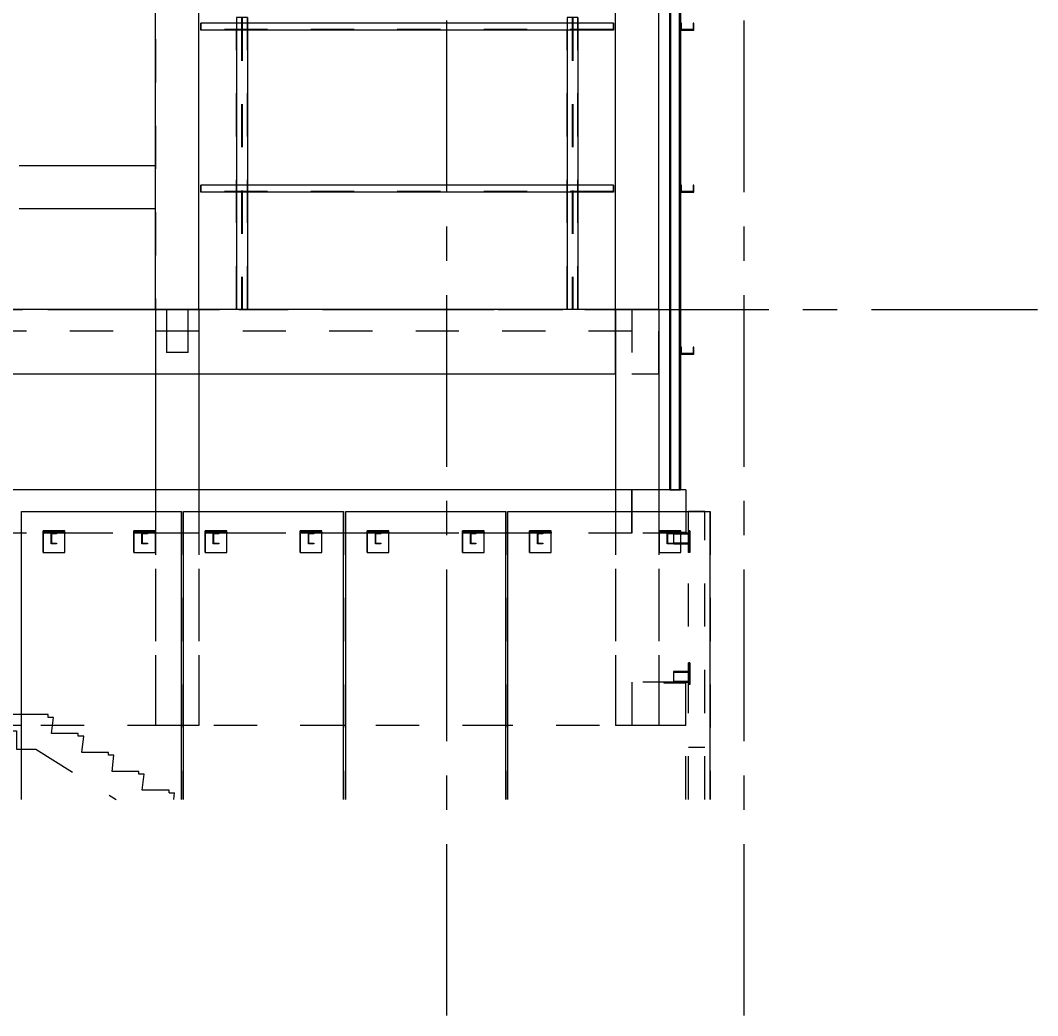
# Model space of a CAD drawing. Header units: millimetres. Extents: x 652937 to 1670132, y 1473552 to 2851037.
# Drawn here: x 663601.13 to 663610.54, y 1524455.21 to 1524464.42 of the extents above; entities that cross this region are included whole.
import ezdxf

# ---------------------------------------------------------------- set-up
doc = ezdxf.new("R2010")
doc.units = ezdxf.units.MM
doc.linetypes.add('XKITLINE00', pattern=[0])
doc.linetypes.add('XKITLINE02', pattern=[4, 2, -2])
doc.layers.add('Part', color=7, linetype='Continuous', lineweight=0)
doc.layers.add('S-GRID', color=7, linetype='Continuous', lineweight=9)
doc.styles.add('Arial', font='arial.ttf')

# ---------------------------------------------------------------- blocks, each defined once
blk = doc.blocks.new('*A19991491')
at = {"layer": 'S-GRID', "color": 7, "linetype": 'XKITLINE00', "lineweight": 0}
for p, q in [((754.880443, 31.468115), (762.817943, 31.468115)), ((764.405443, 31.468115), (765.992943, 31.468115)), ((767.580443, 31.468115), (775.517943, 31.468115)), ((777.105443, 31.468115), (778.692943, 31.468115)), ((780.280443, 31.468115), (788.217943, 31.468115)), ((789.805443, 31.468115), (791.392943, 31.468115)), ((792.980443, 31.468115), (800.660433, 31.468115))]:
    blk.add_line(p, q, dxfattribs=at)
blk = doc.blocks.new('*A20551547')
at = {"layer": 'Part', "color": 7, "linetype": 'XKITLINE00', "lineweight": 0}
for p, q in [((784.178505, 44.718115), (784.138505, 44.718115)), ((784.138505, 44.718115), (784.138505, 44.393115)), ((784.178505, 44.718115), (784.178619, 44.718115)), ((784.178505, 44.423115), (784.178505, 44.718115)), ((784.763505, 44.718115), (784.723505, 44.718115)), ((784.723505, 44.718115), (784.723505, 44.423115)), ((784.763505, 44.718115), (784.763619, 44.718115)), ((784.763505, 44.393115), (784.763505, 44.718115)), ((784.138505, 44.393115), (784.763505, 44.393115)), ((784.723505, 44.423115), (784.178505, 44.423115)), ((784.763505, 44.393115), (784.763619, 44.393115))]:
    blk.add_line(p, q, dxfattribs=at)
at = {"layer": 'Part', "color": 7, "linetype": 'XKITLINE02', "lineweight": 0}
for p, q in [((784.138505, 44.718115), (784.138619, 44.718115)), ((784.723505, 44.718115), (784.723619, 44.718115)), ((784.138505, 44.393115), (784.138619, 44.393115)), ((784.178505, 44.423115), (784.178619, 44.423115)), ((784.723505, 44.423115), (784.723619, 44.423115))]:
    blk.add_line(p, q, dxfattribs=at)
blk = doc.blocks.new('*A22151706')
at = {"layer": 'Part', "color": 7, "linetype": 'XKITLINE02', "lineweight": 0}
for p, q in [((739.209193, 8.791279), (739.209193, 12.218115)), ((739.209193, 12.218115), (746.052682, 12.218115)), ((739.209262, 8.791279), (739.209262, 12.218115)), ((753.552682, 12.218115), (746.152682, 12.218115)), ((768.552682, 12.218115), (753.652682, 12.218115)), ((776.052682, 12.218115), (768.652682, 12.218115)), ((784.389207, 12.218115), (776.152682, 12.218115)), ((784.389138, 8.791279), (784.389138, 12.218115)), ((784.389207, 8.791279), (784.389207, 12.218115))]:
    blk.add_line(p, q, dxfattribs=at)
at = {"layer": 'Part', "color": 7, "linetype": 'XKITLINE00', "lineweight": 0}
for p, q in [((746.152682, 12.218115), (746.052682, 12.218115)), ((753.652682, 12.218115), (753.552682, 12.218115)), ((768.652682, 12.218115), (768.552682, 12.218115)), ((776.152682, 12.218115), (776.052682, 12.218115))]:
    blk.add_line(p, q, dxfattribs=at)
blk = doc.blocks.new('*A22181709')
at = {"layer": 'Part', "color": 7, "linetype": 'XKITLINE02', "lineweight": 0}
for p, q in [((741.209193, 28.468115), (741.209193, 31.468115)), ((741.209193, 31.468115), (741.209201, 31.468115)), ((746.052682, 31.468115), (741.209193, 31.468115)), ((741.209201, 31.468115), (741.209201, 28.468115)), ((753.552682, 31.468115), (746.152682, 31.468115)), ((781.139193, 31.468115), (781.139201, 31.468115)), ((781.139201, 28.468115), (781.139201, 31.468115)), ((741.209201, 28.468115), (741.209193, 28.468115)), ((746.052682, 28.468115), (741.209193, 28.468115)), ((753.552682, 28.468115), (746.152682, 28.468115))]:
    blk.add_line(p, q, dxfattribs=at)
at = {"layer": 'Part', "color": 7, "linetype": 'XKITLINE00', "lineweight": 0}
for p, q in [((746.152682, 31.468115), (746.052682, 31.468115)), ((781.139201, 31.468115), (753.552682, 31.468115)), ((781.139193, 28.468115), (781.139193, 31.468115)), ((746.152682, 28.468115), (746.052682, 28.468115)), ((781.139201, 28.468115), (753.552682, 28.468115))]:
    blk.add_line(p, q, dxfattribs=at)
blk = doc.blocks.new('*A22191710')
at = {"layer": 'Part', "color": 7, "linetype": 'XKITLINE02', "lineweight": 0}
for p, q in [((739.709235, 31.468115), (739.709224, 31.468115)), ((739.709224, 31.468115), (781.889235, 31.468115)), ((739.709224, 30.468115), (739.709224, 31.468115)), ((781.889224, 31.468115), (781.889224, 30.468115)), ((781.889224, 30.468115), (739.709224, 30.468115)), ((781.889224, 30.468115), (781.889235, 30.468115))]:
    blk.add_line(p, q, dxfattribs=at)
blk = doc.blocks.new('*A22201711')
at = {"layer": 'Part', "color": 7, "linetype": 'XKITLINE02', "lineweight": 0}
for p, q in [((741.209193, 23.118115), (741.209193, 22.218115)), ((741.209193, 23.118115), (741.209201, 23.118115)), ((746.052682, 23.118115), (741.209193, 23.118115)), ((741.209201, 23.118115), (741.209201, 21.118115)), ((753.552682, 23.118115), (746.152682, 23.118115)), ((781.884195, 23.118115), (781.884203, 23.118115)), ((781.884203, 21.118115), (781.884203, 23.118115)), ((741.209193, 22.118115), (741.209193, 21.118115)), ((781.884195, 22.118115), (781.884195, 21.118115)), ((741.209193, 21.118115), (741.209201, 21.118115)), ((746.052682, 21.118115), (741.209193, 21.118115)), ((781.884203, 21.118115), (746.152682, 21.118115)), ((753.552682, 21.118115), (746.152682, 21.118115)), ((761.052682, 21.118115), (753.652682, 21.118115)), ((768.552682, 21.118115), (761.152682, 21.118115)), ((776.052682, 21.118115), (768.652682, 21.118115))]:
    blk.add_line(p, q, dxfattribs=at)
at = {"layer": 'Part', "color": 7, "linetype": 'XKITLINE00', "lineweight": 0}
for p, q in [((746.152682, 23.118115), (746.052682, 23.118115)), ((781.884203, 23.118115), (753.552682, 23.118115)), ((781.884195, 23.118115), (781.884195, 22.118115)), ((741.209193, 22.218115), (741.209193, 22.118115)), ((746.152682, 21.118115), (746.052682, 21.118115)), ((753.652682, 21.118115), (753.552682, 21.118115)), ((761.152682, 21.118115), (761.052682, 21.118115)), ((768.652682, 21.118115), (768.552682, 21.118115)), ((776.152682, 21.118115), (776.052682, 21.118115))]:
    blk.add_line(p, q, dxfattribs=at)
blk = doc.blocks.new('*A22271718')
at = {"layer": 'S-GRID', "color": 7, "linetype": 'XKITLINE00', "lineweight": 0}
for p, q in [((787.084214, 84.516279), (787.084214, 86.103779)), ((787.084214, 74.991279), (787.084214, 82.928779)), ((787.084214, 71.816279), (787.084214, 73.403779)), ((787.084214, 62.291279), (787.084214, 70.228779)), ((787.084214, 59.116279), (787.084214, 60.703779)), ((787.084214, 49.591279), (787.084214, 57.528779)), ((787.084214, 46.416279), (787.084214, 48.003779)), ((787.084214, 36.891279), (787.084214, 44.828779)), ((787.084214, 33.716279), (787.084214, 35.303779)), ((787.084214, 24.191279), (787.084214, 32.128779)), ((787.084214, 21.016279), (787.084214, 22.603779)), ((787.084214, 11.491279), (787.084214, 19.428779)), ((787.084214, 8.316279), (787.084214, 9.903779)), ((787.084214, -1.208721), (787.084214, 6.728779))]:
    blk.add_line(p, q, dxfattribs=at)
at = {"layer": 'S-GRID', "color": 7, "style": 'Arial', "width": 0.85}
blk.add_text('6.3', height=2, dxfattribs=at).set_placement((785.230211, 87.568115))
blk = doc.blocks.new('*A22331724')
at = {"layer": 'S-GRID', "color": 7, "linetype": 'XKITLINE00', "lineweight": 0}
for p, q in [((773.334214, 84.516279), (773.334214, 86.103779)), ((773.334214, 74.991279), (773.334214, 82.928779)), ((773.334214, 71.816279), (773.334214, 73.403779)), ((773.334214, 62.291279), (773.334214, 70.228779)), ((773.334214, 59.116279), (773.334214, 60.703779)), ((773.334214, 49.591279), (773.334214, 57.528779)), ((773.334214, 46.416279), (773.334214, 48.003779)), ((773.334214, 36.891279), (773.334214, 44.828779)), ((773.334214, 33.716279), (773.334214, 35.303779)), ((773.334214, 24.191279), (773.334214, 32.128779)), ((773.334214, 21.016279), (773.334214, 22.603779)), ((773.334214, 11.491279), (773.334214, 19.428779)), ((773.334214, 8.316279), (773.334214, 9.903779)), ((773.334214, -1.208721), (773.334214, 6.728779))]:
    blk.add_line(p, q, dxfattribs=at)
at = {"layer": 'S-GRID', "color": 7, "style": 'Arial', "width": 0.85}
blk.add_text('5.3', height=2, dxfattribs=at).set_placement((771.480211, 87.568115))
blk = doc.blocks.new('*A22391730')
at = {"layer": 'Part', "color": 7, "linetype": 'XKITLINE00', "lineweight": 0}
for p, q in [((759.859217, 38.118115), (753.552682, 38.118115)), ((759.859225, 38.118115), (759.859217, 38.118115)), ((759.859217, 36.118115), (759.859217, 38.118115)), ((759.859225, 36.118115), (753.552682, 36.118115))]:
    blk.add_line(p, q, dxfattribs=at)
at = {"layer": 'Part', "color": 7, "linetype": 'XKITLINE02', "lineweight": 0}
blk.add_line((759.859225, 36.118115), (759.859225, 38.118115), dxfattribs=at)
blk = doc.blocks.new('*A22441735')
at = {"layer": 'Part', "color": 7, "linetype": 'XKITLINE00', "lineweight": 0}
for p, q in [((781.139193, 31.468115), (781.139193, 47.968115)), ((783.139193, 47.968115), (781.139193, 47.968115)), ((783.139193, 31.468115), (783.139193, 47.968115)), ((783.139193, 47.968115), (783.139201, 47.968115)), ((783.139193, 31.468115), (781.139193, 31.468115)), ((783.139201, 31.468115), (783.139193, 31.468115))]:
    blk.add_line(p, q, dxfattribs=at)
at = {"layer": 'Part', "color": 7, "linetype": 'XKITLINE02', "lineweight": 0}
for p, q in [((781.139201, 31.468115), (781.139201, 47.968115)), ((783.139201, 47.968115), (783.139193, 47.968115)), ((783.139201, 31.468115), (783.139201, 47.968115)), ((783.139193, 31.468115), (783.139201, 31.468115))]:
    blk.add_line(p, q, dxfattribs=at)
blk = doc.blocks.new('*A22451736')
at = {"layer": 'Part', "color": 7, "linetype": 'XKITLINE00', "lineweight": 0}
for p, q in [((759.859217, 31.468115), (759.859217, 47.968115)), ((761.859217, 47.968115), (759.859217, 47.968115)), ((761.859217, 31.468115), (761.859217, 47.968115)), ((761.859217, 47.968115), (761.859225, 47.968115)), ((761.859217, 31.468115), (759.859217, 31.468115)), ((761.859225, 31.468115), (761.859217, 31.468115))]:
    blk.add_line(p, q, dxfattribs=at)
at = {"layer": 'Part', "color": 7, "linetype": 'XKITLINE02', "lineweight": 0}
for p, q in [((759.859225, 47.968115), (759.859225, 31.468115)), ((761.859225, 47.968115), (761.859217, 47.968115)), ((761.859225, 31.468115), (761.859225, 47.968115)), ((761.859217, 31.468115), (761.859225, 31.468115))]:
    blk.add_line(p, q, dxfattribs=at)
blk = doc.blocks.new('*A25282019')
at = {"layer": 'Part', "color": 7, "linetype": 'XKITLINE02', "lineweight": 0}
for p, q in [((783.389174, 14.218115), (784.38918, 14.218115)), ((783.389174, 14.168115), (783.389174, 14.218115)), ((784.38918, 14.168115), (783.389174, 14.168115)), ((783.38918, 14.168115), (783.38918, 14.218115)), ((784.389174, 14.218115), (784.389174, 14.168115)), ((784.38918, 14.218115), (784.38918, 14.168115))]:
    blk.add_line(p, q, dxfattribs=at)
blk = doc.blocks.new('*A25292020')
at = {"layer": 'Part', "color": 7, "linetype": 'XKITLINE02', "lineweight": 0}
for p, q in [((784.389165, 14.218115), (781.889129, 14.218115)), ((781.889129, 14.218115), (781.889129, 12.218115)), ((784.389129, 12.218115), (784.389129, 14.218115)), ((784.389165, 12.218115), (781.889129, 12.218115))]:
    blk.add_line(p, q, dxfattribs=at)
blk = doc.blocks.new('*A25302021')
at = {"layer": 'Part', "color": 7, "linetype": 'XKITLINE00', "lineweight": 0}
for p, q in [((776.152687, 22.118115), (776.152682, 22.118115)), ((776.152682, 22.118115), (785.512687, 22.118115)), ((776.152682, 8.791279), (776.152682, 22.118115)), ((785.512682, 8.791279), (785.512682, 22.118115))]:
    blk.add_line(p, q, dxfattribs=at)
at = {"layer": 'Part', "color": 7, "linetype": 'XKITLINE02', "lineweight": 0}
for p, q in [((776.152687, 8.791279), (776.152687, 22.118115)), ((785.512687, 22.118115), (785.512687, 8.791279))]:
    blk.add_line(p, q, dxfattribs=at)
blk = doc.blocks.new('*A25312022')
at = {"layer": 'Part', "color": 7, "linetype": 'XKITLINE00', "lineweight": 0}
for p, q in [((768.652687, 22.118115), (768.652682, 22.118115)), ((768.652682, 22.118115), (776.052687, 22.118115)), ((768.652682, 8.791279), (768.652682, 22.118115)), ((776.052682, 8.791279), (776.052682, 22.118115))]:
    blk.add_line(p, q, dxfattribs=at)
at = {"layer": 'Part', "color": 7, "linetype": 'XKITLINE02', "lineweight": 0}
for p, q in [((768.652687, 8.791279), (768.652687, 22.118115)), ((776.052687, 22.118115), (776.052687, 8.791279))]:
    blk.add_line(p, q, dxfattribs=at)
blk = doc.blocks.new('*A25322023')
at = {"layer": 'Part', "color": 7, "linetype": 'XKITLINE02', "lineweight": 0}
for p, q in [((785.264073, 22.118115), (784.514054, 22.118115)), ((784.514054, 8.791279), (784.514054, 22.118115)), ((785.264054, 8.791279), (785.264054, 22.118115)), ((784.514066, 8.791279), (784.514066, 11.218115)), ((784.514066, 11.218115), (785.264066, 11.218115)), ((785.264066, 8.791279), (785.264066, 11.218115)), ((785.264066, 11.218115), (785.264073, 11.218115))]:
    blk.add_line(p, q, dxfattribs=at)
blk = doc.blocks.new('*A25332024')
at = {"layer": 'Part', "color": 7, "linetype": 'XKITLINE00', "lineweight": 0}
for p, q in [((761.152687, 22.118115), (761.152682, 22.118115)), ((761.152682, 22.118115), (768.552687, 22.118115)), ((761.152682, 8.791279), (761.152682, 22.118115)), ((768.552682, 8.791279), (768.552682, 22.118115))]:
    blk.add_line(p, q, dxfattribs=at)
at = {"layer": 'Part', "color": 7, "linetype": 'XKITLINE02', "lineweight": 0}
for p, q in [((761.152687, 8.791279), (761.152687, 22.118115)), ((768.552687, 22.118115), (768.552687, 8.791279))]:
    blk.add_line(p, q, dxfattribs=at)
blk = doc.blocks.new('*A25342025')
at = {"layer": 'Part', "color": 7, "linetype": 'XKITLINE00', "lineweight": 0}
for p, q in [((753.652687, 22.118115), (753.652682, 22.118115)), ((753.652682, 22.118115), (761.052687, 22.118115)), ((753.652682, 8.791279), (753.652682, 22.118115)), ((761.052682, 8.791279), (761.052682, 22.118115))]:
    blk.add_line(p, q, dxfattribs=at)
at = {"layer": 'Part', "color": 7, "linetype": 'XKITLINE02', "lineweight": 0}
for p, q in [((753.652687, 8.791279), (753.652687, 22.118115)), ((761.052687, 22.118115), (761.052687, 8.791279))]:
    blk.add_line(p, q, dxfattribs=at)
blk = doc.blocks.new('*A25352026')
at = {"layer": 'Part', "color": 7, "linetype": 'XKITLINE00', "lineweight": 0}
for p, q in [((781.139193, 31.468115), (781.139193, 22.118115)), ((783.139193, 31.468115), (781.139193, 31.468115)), ((783.139193, 31.468115), (783.139193, 22.118115)), ((783.139201, 31.468115), (783.139193, 31.468115))]:
    blk.add_line(p, q, dxfattribs=at)
at = {"layer": 'Part', "color": 7, "linetype": 'XKITLINE02', "lineweight": 0}
for p, q in [((781.139201, 31.468115), (781.139201, 12.218115)), ((783.139201, 31.468115), (783.139193, 31.468115)), ((783.139201, 31.468115), (783.139201, 12.218115)), ((781.139193, 22.118115), (781.139193, 12.218115)), ((783.139193, 22.118115), (783.139193, 12.218115)), ((783.139201, 12.218115), (781.139193, 12.218115)), ((783.139193, 12.218115), (783.139201, 12.218115))]:
    blk.add_line(p, q, dxfattribs=at)
blk = doc.blocks.new('*A25362027')
at = {"layer": 'Part', "color": 7, "linetype": 'XKITLINE02', "lineweight": 0}
for p, q in [((761.954206, 36.893115), (761.954206, 37.218115)), ((761.954226, 37.218115), (761.954206, 37.218115)), ((761.954208, 36.923115), (761.954208, 37.218115)), ((761.954226, 36.923115), (761.954226, 37.218115)), ((781.0392, 36.893115), (781.0392, 37.218115)), ((781.0392, 37.218115), (781.039201, 37.218115)), ((781.039201, 37.218115), (781.039201, 36.923115)), ((781.039219, 36.923115), (781.039219, 37.218115)), ((781.039219, 36.923115), (761.954208, 36.923115)), ((781.039201, 36.923115), (781.039219, 36.923115))]:
    blk.add_line(p, q, dxfattribs=at)
at = {"layer": 'Part', "color": 7, "linetype": 'XKITLINE00', "lineweight": 0}
for p, q in [((781.03922, 37.218115), (761.954226, 37.218115)), ((761.954227, 37.218115), (761.954227, 36.893115)), ((781.039219, 37.218115), (781.03922, 37.218115)), ((781.03922, 37.218115), (781.03922, 36.893115)), ((781.03922, 36.893115), (761.954206, 36.893115)), ((781.03922, 36.893115), (781.0392, 36.893115))]:
    blk.add_line(p, q, dxfattribs=at)
blk = doc.blocks.new('*A25372028')
at = {"layer": 'Part', "color": 7, "linetype": 'XKITLINE02', "lineweight": 0}
for p, q in [((770.652719, 21.218115), (769.652716, 21.218115)), ((769.652716, 21.218115), (769.652716, 20.218115)), ((769.652719, 20.218115), (769.652719, 21.218115)), ((770.652716, 20.218115), (770.652716, 21.218115)), ((770.652719, 20.218115), (770.652719, 21.218115)), ((769.652716, 20.218115), (770.652719, 20.218115))]:
    blk.add_line(p, q, dxfattribs=at)
blk = doc.blocks.new('*A25382029')
at = {"layer": 'Part', "color": 7, "linetype": 'XKITLINE02', "lineweight": 0}
for p, q in [((775.052719, 21.218115), (774.052716, 21.218115)), ((774.052716, 21.218115), (774.052716, 20.218115)), ((774.052719, 20.218115), (774.052719, 21.218115)), ((775.052716, 20.218115), (775.052716, 21.218115)), ((775.052719, 20.218115), (775.052719, 21.218115)), ((774.052716, 20.218115), (775.052719, 20.218115))]:
    blk.add_line(p, q, dxfattribs=at)
blk = doc.blocks.new('*A25392030')
at = {"layer": 'Part', "color": 7, "linetype": 'XKITLINE02', "lineweight": 0}
for p, q in [((770.652741, 21.168115), (769.652735, 21.168115)), ((769.652735, 21.118115), (769.652735, 21.168115)), ((770.652741, 21.118115), (769.652735, 21.118115)), ((769.652741, 21.118115), (769.652741, 21.168115)), ((770.652735, 21.168115), (770.652741, 21.168115)), ((770.652735, 21.118115), (770.652735, 21.168115)), ((770.652741, 21.118115), (770.652735, 21.118115)), ((770.652741, 21.168115), (770.652741, 21.118115))]:
    blk.add_line(p, q, dxfattribs=at)
blk = doc.blocks.new('*A25402031')
at = {"layer": 'Part', "color": 7, "linetype": 'XKITLINE02', "lineweight": 0}
for p, q in [((775.052741, 21.168115), (774.052735, 21.168115)), ((774.052735, 21.118115), (774.052735, 21.168115)), ((775.052741, 21.118115), (774.052735, 21.118115)), ((774.052741, 21.118115), (774.052741, 21.168115)), ((775.052735, 21.168115), (775.052741, 21.168115)), ((775.052735, 21.118115), (775.052735, 21.168115)), ((775.052741, 21.118115), (775.052735, 21.118115)), ((775.052741, 21.168115), (775.052741, 21.118115))]:
    blk.add_line(p, q, dxfattribs=at)
blk = doc.blocks.new('*A25412032')
at = {"layer": 'Part', "color": 7, "linetype": 'XKITLINE02', "lineweight": 0}
for p, q in [((770.027734, 21.118115), (770.277739, 21.118115)), ((770.027734, 20.618115), (770.027734, 21.118115)), ((770.027739, 20.618115), (770.027739, 21.118115)), ((770.277739, 21.080615), (770.052734, 21.080615)), ((770.052734, 20.655615), (770.052734, 21.080615)), ((770.052739, 20.655615), (770.052739, 21.080615)), ((770.277734, 21.080615), (770.277734, 21.118115)), ((770.277739, 21.118115), (770.277739, 21.080615)), ((770.277739, 20.618115), (770.027734, 20.618115)), ((770.052734, 20.655615), (770.277739, 20.655615)), ((770.277734, 20.618115), (770.277734, 20.655615)), ((770.277739, 20.655615), (770.277739, 20.618115))]:
    blk.add_line(p, q, dxfattribs=at)
blk = doc.blocks.new('*A25422033')
at = {"layer": 'Part', "color": 7, "linetype": 'XKITLINE02', "lineweight": 0}
for p, q in [((774.427734, 21.118115), (774.677739, 21.118115)), ((774.427734, 20.618115), (774.427734, 21.118115)), ((774.427739, 20.618115), (774.427739, 21.118115)), ((774.677739, 21.080615), (774.452734, 21.080615)), ((774.452734, 20.655615), (774.452734, 21.080615)), ((774.452739, 20.655615), (774.452739, 21.080615)), ((774.677734, 21.080615), (774.677734, 21.118115)), ((774.677739, 21.118115), (774.677739, 21.080615)), ((774.677739, 20.618115), (774.427734, 20.618115)), ((774.452734, 20.655615), (774.677739, 20.655615)), ((774.677734, 20.618115), (774.677734, 20.655615)), ((774.677739, 20.655615), (774.677739, 20.618115))]:
    blk.add_line(p, q, dxfattribs=at)
blk = doc.blocks.new('*A25432034')
at = {"layer": 'Part', "color": 7, "linetype": 'XKITLINE02', "lineweight": 0}
for p, q in [((778.152719, 21.218115), (777.152716, 21.218115)), ((777.152716, 21.218115), (777.152716, 20.218115)), ((777.152719, 20.218115), (777.152719, 21.218115)), ((778.152716, 20.218115), (778.152716, 21.218115)), ((778.152719, 20.218115), (778.152719, 21.218115)), ((777.152716, 20.218115), (778.152719, 20.218115))]:
    blk.add_line(p, q, dxfattribs=at)
blk = doc.blocks.new('*A25442035')
at = {"layer": 'Part', "color": 7, "linetype": 'XKITLINE02', "lineweight": 0}
for p, q in [((784.152719, 21.218115), (783.152716, 21.218115)), ((783.152716, 21.218115), (783.152716, 20.218115)), ((783.152719, 20.218115), (783.152719, 21.218115)), ((784.152716, 20.218115), (784.152716, 21.218115)), ((784.152719, 20.218115), (784.152719, 21.218115)), ((783.152716, 20.218115), (784.152719, 20.218115))]:
    blk.add_line(p, q, dxfattribs=at)
blk = doc.blocks.new('*A25452036')
at = {"layer": 'Part', "color": 7, "linetype": 'XKITLINE02', "lineweight": 0}
for p, q in [((778.152741, 21.168115), (777.152735, 21.168115)), ((777.152735, 21.118115), (777.152735, 21.168115)), ((778.152741, 21.118115), (777.152735, 21.118115)), ((777.152741, 21.118115), (777.152741, 21.168115)), ((778.152735, 21.168115), (778.152741, 21.168115)), ((778.152735, 21.118115), (778.152735, 21.168115)), ((778.152741, 21.118115), (778.152735, 21.118115)), ((778.152741, 21.168115), (778.152741, 21.118115))]:
    blk.add_line(p, q, dxfattribs=at)
blk = doc.blocks.new('*A25462037')
at = {"layer": 'Part', "color": 7, "linetype": 'XKITLINE02', "lineweight": 0}
for p, q in [((784.152741, 21.168115), (783.152735, 21.168115)), ((783.152735, 21.118115), (783.152735, 21.168115)), ((784.152741, 21.118115), (783.152735, 21.118115)), ((783.152741, 21.118115), (783.152741, 21.168115)), ((784.152735, 21.168115), (784.152741, 21.168115)), ((784.152735, 21.118115), (784.152735, 21.168115)), ((784.152741, 21.118115), (784.152735, 21.118115)), ((784.152741, 21.168115), (784.152741, 21.118115))]:
    blk.add_line(p, q, dxfattribs=at)
blk = doc.blocks.new('*A25472038')
at = {"layer": 'Part', "color": 7, "linetype": 'XKITLINE02', "lineweight": 0}
for p, q in [((777.527734, 21.118115), (777.777739, 21.118115)), ((777.527734, 20.618115), (777.527734, 21.118115)), ((777.527739, 20.618115), (777.527739, 21.118115)), ((777.777739, 21.080615), (777.552734, 21.080615)), ((777.552734, 20.655615), (777.552734, 21.080615)), ((777.552739, 20.655615), (777.552739, 21.080615)), ((777.777734, 21.080615), (777.777734, 21.118115)), ((777.777739, 21.118115), (777.777739, 21.080615)), ((777.777739, 20.618115), (777.527734, 20.618115)), ((777.552734, 20.655615), (777.777739, 20.655615)), ((777.777734, 20.618115), (777.777734, 20.655615)), ((777.777739, 20.655615), (777.777739, 20.618115))]:
    blk.add_line(p, q, dxfattribs=at)
blk = doc.blocks.new('*A25482039')
at = {"layer": 'Part', "color": 7, "linetype": 'XKITLINE02', "lineweight": 0}
for p, q in [((783.527734, 21.118115), (783.777739, 21.118115)), ((783.527734, 20.618115), (783.527734, 21.118115)), ((783.527739, 20.618115), (783.527739, 21.118115)), ((783.777739, 21.080615), (783.552734, 21.080615)), ((783.552734, 20.655615), (783.552734, 21.080615)), ((783.552739, 20.655615), (783.552739, 21.080615)), ((783.777734, 21.080615), (783.777734, 21.118115)), ((783.777739, 21.118115), (783.777739, 21.080615)), ((783.777739, 20.618115), (783.527734, 20.618115)), ((783.552734, 20.655615), (783.777739, 20.655615)), ((783.777734, 20.618115), (783.777734, 20.655615)), ((783.777739, 20.655615), (783.777739, 20.618115))]:
    blk.add_line(p, q, dxfattribs=at)
blk = doc.blocks.new('*A25492040')
at = {"layer": 'Part', "color": 7, "linetype": 'XKITLINE02', "lineweight": 0}
for p, q in [((783.139215, 31.468115), (781.889203, 31.468115)), ((781.889203, 31.468115), (781.889203, 28.468115)), ((783.139203, 28.468115), (783.139203, 31.468115)), ((783.139215, 28.468115), (781.889203, 28.468115))]:
    blk.add_line(p, q, dxfattribs=at)
blk = doc.blocks.new('*A25502041')
at = {"layer": 'Part', "color": 7, "linetype": 'XKITLINE02', "lineweight": 0}
for p, q in [((784.564105, 21.218115), (784.514064, 21.218115)), ((784.514064, 20.218115), (784.514064, 21.218115)), ((784.514105, 20.218115), (784.514105, 21.218115)), ((784.564105, 21.218115), (784.564064, 21.218115)), ((784.564064, 21.218115), (784.564064, 20.218115)), ((784.564105, 20.218115), (784.564105, 21.218115)), ((784.564105, 20.218115), (784.514064, 20.218115)), ((784.564064, 20.218115), (784.564105, 20.218115))]:
    blk.add_line(p, q, dxfattribs=at)
blk = doc.blocks.new('*A25512042')
at = {"layer": 'Part', "color": 7, "linetype": 'XKITLINE02', "lineweight": 0}
for p, q in [((783.389174, 21.168115), (784.38918, 21.168115)), ((783.389174, 21.118115), (783.389174, 21.168115)), ((784.38918, 21.118115), (783.389174, 21.118115)), ((783.38918, 21.118115), (783.38918, 21.168115)), ((784.389174, 21.168115), (784.389174, 21.118115)), ((784.38918, 21.168115), (784.38918, 21.118115))]:
    blk.add_line(p, q, dxfattribs=at)
blk = doc.blocks.new('*A25522043')
at = {"layer": 'Part', "color": 7, "linetype": 'XKITLINE02', "lineweight": 0}
for p, q in [((783.814084, 21.118115), (783.814086, 21.118115)), ((783.814084, 21.118115), (783.814084, 20.618115)), ((784.514086, 21.118115), (783.814084, 21.118115)), ((783.814086, 21.080615), (783.814084, 21.080615)), ((783.814084, 21.080615), (784.514086, 21.080615)), ((783.814086, 21.118115), (783.814086, 21.080615)), ((784.514084, 21.118115), (784.514084, 20.618115)), ((784.514086, 21.080615), (784.514086, 21.118115)), ((783.814084, 20.655615), (783.814086, 20.655615)), ((784.514086, 20.655615), (783.814084, 20.655615)), ((783.814086, 20.618115), (783.814084, 20.618115)), ((783.814084, 20.618115), (784.514086, 20.618115)), ((783.814086, 20.655615), (783.814086, 20.618115)), ((784.514086, 20.618115), (784.514086, 20.655615))]:
    blk.add_line(p, q, dxfattribs=at)
blk = doc.blocks.new('*A25532044')
at = {"layer": 'Part', "color": 7, "linetype": 'XKITLINE00', "lineweight": 0}
for p, q in [((759.859193, 31.468115), (759.859193, 22.118115)), ((761.859193, 31.468115), (759.859193, 31.468115)), ((761.859193, 31.468115), (761.859193, 22.118115)), ((761.859201, 31.468115), (761.859193, 31.468115)), ((761.152682, 12.218115), (761.052682, 12.218115))]:
    blk.add_line(p, q, dxfattribs=at)
at = {"layer": 'Part', "color": 7, "linetype": 'XKITLINE02', "lineweight": 0}
for p, q in [((759.859201, 31.468115), (759.859201, 12.218115)), ((761.859201, 31.468115), (761.859193, 31.468115)), ((761.859201, 31.468115), (761.859201, 12.218115)), ((759.859193, 22.118115), (759.859193, 12.218115)), ((761.859193, 22.118115), (761.859193, 12.218115)), ((761.052682, 12.218115), (759.859193, 12.218115)), ((761.859201, 12.218115), (761.152682, 12.218115)), ((761.859193, 12.218115), (761.859201, 12.218115))]:
    blk.add_line(p, q, dxfattribs=at)
blk = doc.blocks.new('*A25542045')
at = {"layer": 'Part', "color": 7, "linetype": 'XKITLINE02', "lineweight": 0}
for p, q in [((766.927734, 21.118115), (767.177739, 21.118115)), ((766.927734, 20.618115), (766.927734, 21.118115)), ((766.927739, 20.618115), (766.927739, 21.118115)), ((767.177739, 21.080615), (766.952734, 21.080615)), ((766.952734, 20.655615), (766.952734, 21.080615)), ((766.952739, 20.655615), (766.952739, 21.080615)), ((767.177734, 21.080615), (767.177734, 21.118115)), ((767.177739, 21.118115), (767.177739, 21.080615)), ((767.177739, 20.618115), (766.927734, 20.618115)), ((766.952734, 20.655615), (767.177739, 20.655615)), ((767.177734, 20.618115), (767.177734, 20.655615)), ((767.177739, 20.655615), (767.177739, 20.618115))]:
    blk.add_line(p, q, dxfattribs=at)
blk = doc.blocks.new('*A25552046')
at = {"layer": 'Part', "color": 7, "linetype": 'XKITLINE02', "lineweight": 0}
for p, q in [((762.527734, 21.118115), (762.777739, 21.118115)), ((762.527734, 20.618115), (762.527734, 21.118115)), ((762.527739, 20.618115), (762.527739, 21.118115)), ((762.777739, 21.080615), (762.552734, 21.080615)), ((762.552734, 20.655615), (762.552734, 21.080615)), ((762.552739, 20.655615), (762.552739, 21.080615)), ((762.777734, 21.080615), (762.777734, 21.118115)), ((762.777739, 21.118115), (762.777739, 21.080615)), ((762.777739, 20.618115), (762.527734, 20.618115)), ((762.552734, 20.655615), (762.777739, 20.655615)), ((762.777734, 20.618115), (762.777734, 20.655615)), ((762.777739, 20.655615), (762.777739, 20.618115))]:
    blk.add_line(p, q, dxfattribs=at)
blk = doc.blocks.new('*A25562047')
at = {"layer": 'Part', "color": 7, "linetype": 'XKITLINE02', "lineweight": 0}
for p, q in [((767.552741, 21.168115), (766.552735, 21.168115)), ((766.552735, 21.118115), (766.552735, 21.168115)), ((767.552741, 21.118115), (766.552735, 21.118115)), ((766.552741, 21.118115), (766.552741, 21.168115)), ((767.552735, 21.168115), (767.552741, 21.168115)), ((767.552735, 21.118115), (767.552735, 21.168115)), ((767.552741, 21.118115), (767.552735, 21.118115)), ((767.552741, 21.168115), (767.552741, 21.118115))]:
    blk.add_line(p, q, dxfattribs=at)
blk = doc.blocks.new('*A25572048')
at = {"layer": 'Part', "color": 7, "linetype": 'XKITLINE02', "lineweight": 0}
for p, q in [((763.152741, 21.168115), (762.152735, 21.168115)), ((762.152735, 21.118115), (762.152735, 21.168115)), ((763.152741, 21.118115), (762.152735, 21.118115)), ((762.152741, 21.118115), (762.152741, 21.168115)), ((763.152735, 21.168115), (763.152741, 21.168115)), ((763.152735, 21.118115), (763.152735, 21.168115)), ((763.152741, 21.118115), (763.152735, 21.118115)), ((763.152741, 21.168115), (763.152741, 21.118115))]:
    blk.add_line(p, q, dxfattribs=at)
blk = doc.blocks.new('*A25582049')
at = {"layer": 'Part', "color": 7, "linetype": 'XKITLINE02', "lineweight": 0}
for p, q in [((767.552719, 21.218115), (766.552716, 21.218115)), ((766.552716, 21.218115), (766.552716, 20.218115)), ((766.552719, 20.218115), (766.552719, 21.218115)), ((767.552716, 20.218115), (767.552716, 21.218115)), ((767.552719, 20.218115), (767.552719, 21.218115)), ((766.552716, 20.218115), (767.552719, 20.218115))]:
    blk.add_line(p, q, dxfattribs=at)
blk = doc.blocks.new('*A25592050')
at = {"layer": 'Part', "color": 7, "linetype": 'XKITLINE02', "lineweight": 0}
for p, q in [((763.152719, 21.218115), (762.152716, 21.218115)), ((762.152716, 21.218115), (762.152716, 20.218115)), ((762.152719, 20.218115), (762.152719, 21.218115)), ((763.152716, 20.218115), (763.152716, 21.218115)), ((763.152719, 20.218115), (763.152719, 21.218115)), ((762.152716, 20.218115), (763.152719, 20.218115))]:
    blk.add_line(p, q, dxfattribs=at)
blk = doc.blocks.new('*A25602051')
at = {"layer": 'Part', "color": 7, "linetype": 'XKITLINE02', "lineweight": 0}
for p, q in [((759.852719, 21.218115), (758.852716, 21.218115)), ((758.852716, 21.218115), (758.852716, 20.218115)), ((758.852719, 20.218115), (758.852719, 21.218115)), ((759.852716, 20.218115), (759.852716, 21.218115)), ((759.852719, 20.218115), (759.852719, 21.218115)), ((758.852716, 20.218115), (759.852719, 20.218115))]:
    blk.add_line(p, q, dxfattribs=at)
blk = doc.blocks.new('*A25612052')
at = {"layer": 'Part', "color": 7, "linetype": 'XKITLINE02', "lineweight": 0}
for p, q in [((759.852741, 21.168115), (758.852735, 21.168115)), ((758.852735, 21.118115), (758.852735, 21.168115)), ((759.852741, 21.118115), (758.852735, 21.118115)), ((758.852741, 21.118115), (758.852741, 21.168115)), ((759.852735, 21.168115), (759.852741, 21.168115)), ((759.852735, 21.118115), (759.852735, 21.168115)), ((759.852741, 21.118115), (759.852735, 21.118115)), ((759.852741, 21.168115), (759.852741, 21.118115))]:
    blk.add_line(p, q, dxfattribs=at)
blk = doc.blocks.new('*A25622053')
at = {"layer": 'Part', "color": 7, "linetype": 'XKITLINE02', "lineweight": 0}
for p, q in [((759.227734, 21.118115), (759.477739, 21.118115)), ((759.227734, 20.618115), (759.227734, 21.118115)), ((759.227739, 20.618115), (759.227739, 21.118115)), ((759.477739, 21.080615), (759.252734, 21.080615)), ((759.252734, 20.655615), (759.252734, 21.080615)), ((759.252739, 20.655615), (759.252739, 21.080615)), ((759.477734, 21.080615), (759.477734, 21.118115)), ((759.477739, 21.118115), (759.477739, 21.080615)), ((759.477739, 20.618115), (759.227734, 20.618115)), ((759.252734, 20.655615), (759.477739, 20.655615)), ((759.477734, 20.618115), (759.477734, 20.655615)), ((759.477739, 20.655615), (759.477739, 20.618115))]:
    blk.add_line(p, q, dxfattribs=at)
blk = doc.blocks.new('*A25652056')
at = {"layer": 'Part', "color": 7, "linetype": 'XKITLINE02', "lineweight": 0}
for p, q in [((755.652719, 21.218115), (754.652716, 21.218115)), ((754.652716, 21.218115), (754.652716, 20.218115)), ((754.652719, 20.218115), (754.652719, 21.218115)), ((755.652716, 20.218115), (755.652716, 21.218115)), ((755.652719, 20.218115), (755.652719, 21.218115)), ((754.652716, 20.218115), (755.652719, 20.218115))]:
    blk.add_line(p, q, dxfattribs=at)
blk = doc.blocks.new('*A25662057')
at = {"layer": 'Part', "color": 7, "linetype": 'XKITLINE02', "lineweight": 0}
for p, q in [((755.652741, 21.168115), (754.652735, 21.168115)), ((754.652735, 21.118115), (754.652735, 21.168115)), ((755.652741, 21.118115), (754.652735, 21.118115)), ((754.652741, 21.118115), (754.652741, 21.168115)), ((755.652735, 21.168115), (755.652741, 21.168115)), ((755.652735, 21.118115), (755.652735, 21.168115)), ((755.652741, 21.118115), (755.652735, 21.118115)), ((755.652741, 21.168115), (755.652741, 21.118115))]:
    blk.add_line(p, q, dxfattribs=at)
blk = doc.blocks.new('*A25672058')
at = {"layer": 'Part', "color": 7, "linetype": 'XKITLINE02', "lineweight": 0}
for p, q in [((755.027734, 21.118115), (755.277739, 21.118115)), ((755.027734, 20.618115), (755.027734, 21.118115)), ((755.027739, 20.618115), (755.027739, 21.118115)), ((755.277739, 21.080615), (755.052734, 21.080615)), ((755.052734, 20.655615), (755.052734, 21.080615)), ((755.052739, 20.655615), (755.052739, 21.080615)), ((755.277734, 21.080615), (755.277734, 21.118115)), ((755.277739, 21.118115), (755.277739, 21.080615)), ((755.277739, 20.618115), (755.027734, 20.618115)), ((755.052734, 20.655615), (755.277739, 20.655615)), ((755.277734, 20.618115), (755.277734, 20.655615)), ((755.277739, 20.655615), (755.277739, 20.618115))]:
    blk.add_line(p, q, dxfattribs=at)
blk = doc.blocks.new('*A25682059')
at = {"layer": 'Part', "color": 7, "linetype": 'XKITLINE02', "lineweight": 0}
for p, q in [((761.359236, 31.468115), (760.359225, 31.468115)), ((760.359225, 31.468115), (760.359225, 29.468115)), ((761.359225, 29.468115), (761.359225, 31.468115)), ((761.359236, 29.468115), (760.359225, 29.468115))]:
    blk.add_line(p, q, dxfattribs=at)
blk = doc.blocks.new('*A25702061')
at = {"layer": 'Part', "color": 7, "linetype": 'XKITLINE00', "lineweight": 0}
for p, q in [((784.389166, 23.118115), (781.889147, 23.118115)), ((781.889147, 23.118115), (781.889147, 22.118115)), ((784.389147, 23.118115), (784.389147, 22.118115))]:
    blk.add_line(p, q, dxfattribs=at)
at = {"layer": 'Part', "color": 7, "linetype": 'XKITLINE02', "lineweight": 0}
for p, q in [((781.889147, 22.118115), (781.889147, 21.118115)), ((784.389147, 22.118115), (784.389147, 21.118115)), ((784.389166, 21.118115), (781.889147, 21.118115))]:
    blk.add_line(p, q, dxfattribs=at)
blk = doc.blocks.new('*A25712062')
at = {"layer": 'Part', "color": 7, "linetype": 'XKITLINE00', "lineweight": 0}
for p, q in [((784.178505, 37.218115), (784.138505, 37.218115)), ((784.138505, 37.218115), (784.138505, 36.893115)), ((784.178505, 37.218115), (784.178619, 37.218115)), ((784.178505, 36.923115), (784.178505, 37.218115)), ((784.763505, 37.218115), (784.723505, 37.218115)), ((784.723505, 37.218115), (784.723505, 36.923115)), ((784.763505, 37.218115), (784.763619, 37.218115)), ((784.763505, 36.893115), (784.763505, 37.218115)), ((784.138505, 36.893115), (784.763505, 36.893115)), ((784.723505, 36.923115), (784.178505, 36.923115)), ((784.763505, 36.893115), (784.763619, 36.893115))]:
    blk.add_line(p, q, dxfattribs=at)
at = {"layer": 'Part', "color": 7, "linetype": 'XKITLINE02', "lineweight": 0}
for p, q in [((784.138505, 37.218115), (784.138619, 37.218115)), ((784.723505, 37.218115), (784.723619, 37.218115)), ((784.138505, 36.893115), (784.138619, 36.893115)), ((784.178505, 36.923115), (784.178619, 36.923115)), ((784.723505, 36.923115), (784.723619, 36.923115))]:
    blk.add_line(p, q, dxfattribs=at)
blk = doc.blocks.new('*A25722063')
at = {"layer": 'Part', "color": 7, "linetype": 'XKITLINE00', "lineweight": 0}
for p, q in [((784.178505, 29.718115), (784.138505, 29.718115)), ((784.138505, 29.718115), (784.138505, 29.393115)), ((784.178505, 29.718115), (784.178619, 29.718115)), ((784.178505, 29.423115), (784.178505, 29.718115)), ((784.763505, 29.718115), (784.723505, 29.718115)), ((784.723505, 29.718115), (784.723505, 29.423115)), ((784.763505, 29.718115), (784.763619, 29.718115)), ((784.763505, 29.393115), (784.763505, 29.718115)), ((784.138505, 29.393115), (784.763505, 29.393115)), ((784.723505, 29.423115), (784.178505, 29.423115)), ((784.763505, 29.393115), (784.763619, 29.393115))]:
    blk.add_line(p, q, dxfattribs=at)
at = {"layer": 'Part', "color": 7, "linetype": 'XKITLINE02', "lineweight": 0}
for p, q in [((784.138505, 29.718115), (784.138619, 29.718115)), ((784.723505, 29.718115), (784.723619, 29.718115)), ((784.138505, 29.393115), (784.138619, 29.393115)), ((784.178505, 29.423115), (784.178619, 29.423115)), ((784.723505, 29.423115), (784.723619, 29.423115))]:
    blk.add_line(p, q, dxfattribs=at)
blk = doc.blocks.new('*A25732064')
at = {"layer": 'Part', "color": 7, "linetype": 'XKITLINE00', "lineweight": 0}
for p, q in [((783.639177, 23.118115), (783.639177, 46.968115)), ((783.679177, 46.968115), (783.679177, 23.118115)), ((784.099177, 23.118115), (784.099177, 46.968115)), ((784.139177, 46.968115), (784.139177, 44.718115)), ((784.139177, 44.393115), (784.139177, 37.218115)), ((784.139177, 36.893115), (784.139177, 29.718115)), ((784.139177, 29.393115), (784.139177, 23.118115))]:
    blk.add_line(p, q, dxfattribs=at)
at = {"layer": 'Part', "color": 7, "linetype": 'XKITLINE02', "lineweight": 0}
for p, q in [((783.639181, 46.968115), (783.639177, 46.968115)), ((784.139181, 46.968115), (783.639177, 46.968115)), ((783.639181, 23.118115), (783.639181, 46.968115)), ((783.679179, 46.968115), (783.679179, 23.118115)), ((783.679181, 23.118115), (783.679181, 46.968115)), ((784.099179, 46.968115), (784.099179, 23.118115)), ((784.099181, 23.118115), (784.099181, 46.968115)), ((784.139181, 46.968115), (784.139181, 23.118115)), ((784.139177, 44.718115), (784.139177, 44.393115)), ((784.139177, 37.218115), (784.139177, 36.893115)), ((784.139177, 29.718115), (784.139177, 29.393115)), ((783.639181, 23.118115), (783.639177, 23.118115)), ((783.639177, 23.118115), (784.139181, 23.118115))]:
    blk.add_line(p, q, dxfattribs=at)
blk = doc.blocks.new('*A25742065')
at = {"layer": 'Part', "color": 7, "linetype": 'XKITLINE00', "lineweight": 0}
for p, q in [((778.889194, 44.968115), (778.889194, 44.718115)), ((779.389194, 44.968115), (779.389194, 44.718115)), ((778.889194, 44.393115), (778.889194, 37.218115)), ((779.389194, 44.393115), (779.389194, 37.218115)), ((778.889194, 36.893115), (778.889194, 31.468115)), ((779.389194, 36.893115), (779.389194, 31.468115))]:
    blk.add_line(p, q, dxfattribs=at)
at = {"layer": 'Part', "color": 7, "linetype": 'XKITLINE02', "lineweight": 0}
for p, q in [((779.389198, 44.968115), (778.889194, 44.968115)), ((778.889194, 44.718115), (778.889194, 44.393115)), ((778.889198, 44.968115), (778.889198, 31.468115)), ((779.124195, 44.968115), (779.124195, 31.468115)), ((779.124197, 44.968115), (779.124197, 31.468115)), ((779.154195, 44.968115), (779.154195, 31.468115)), ((779.154197, 44.968115), (779.154197, 31.468115)), ((779.389194, 44.718115), (779.389194, 44.393115)), ((779.389198, 31.468115), (779.389198, 44.968115)), ((778.889197, 31.468115), (778.889197, 44.423115)), ((779.389197, 31.468115), (779.389197, 44.423115)), ((778.889194, 37.218115), (778.889194, 36.893115)), ((779.389194, 37.218115), (779.389194, 36.893115)), ((779.389198, 31.468115), (778.889194, 31.468115))]:
    blk.add_line(p, q, dxfattribs=at)
blk = doc.blocks.new('*A25752066')
at = {"layer": 'Part', "color": 7, "linetype": 'XKITLINE00', "lineweight": 0}
for p, q in [((763.604185, 44.968115), (763.604185, 44.718115)), ((764.104185, 44.968115), (764.104185, 44.718115)), ((763.604185, 44.393115), (763.604185, 37.218115)), ((764.104185, 44.393115), (764.104185, 37.218115)), ((763.604185, 36.893115), (763.604185, 31.468115)), ((764.104185, 36.893115), (764.104185, 31.468115))]:
    blk.add_line(p, q, dxfattribs=at)
at = {"layer": 'Part', "color": 7, "linetype": 'XKITLINE02', "lineweight": 0}
for p, q in [((764.104188, 44.968115), (763.604185, 44.968115)), ((763.604185, 44.718115), (763.604185, 44.393115)), ((763.604188, 44.968115), (763.604188, 31.468115)), ((763.839186, 44.968115), (763.839186, 31.468115)), ((763.839188, 44.968115), (763.839188, 31.468115)), ((763.869186, 44.968115), (763.869186, 31.468115)), ((763.869188, 44.968115), (763.869188, 31.468115)), ((764.104185, 44.718115), (764.104185, 44.393115)), ((764.104188, 31.468115), (764.104188, 44.968115)), ((763.604188, 31.468115), (763.604188, 44.423115)), ((764.104188, 31.468115), (764.104188, 44.423115)), ((763.604185, 37.218115), (763.604185, 36.893115)), ((764.104185, 37.218115), (764.104185, 36.893115)), ((764.104188, 31.468115), (763.604185, 31.468115))]:
    blk.add_line(p, q, dxfattribs=at)
blk = doc.blocks.new('*A25772068')
at = {"layer": 'Part', "color": 7, "linetype": 'XKITLINE02', "lineweight": 0}
for p, q in [((761.954206, 44.393115), (761.954206, 44.718115)), ((761.954226, 44.718115), (761.954206, 44.718115)), ((761.954208, 44.423115), (761.954208, 44.718115)), ((761.954226, 44.423115), (761.954226, 44.718115)), ((781.0392, 44.393115), (781.0392, 44.718115)), ((781.0392, 44.718115), (781.039201, 44.718115)), ((781.039201, 44.718115), (781.039201, 44.423115)), ((781.039219, 44.423115), (781.039219, 44.718115)), ((781.039219, 44.423115), (761.954208, 44.423115)), ((781.039201, 44.423115), (781.039219, 44.423115))]:
    blk.add_line(p, q, dxfattribs=at)
at = {"layer": 'Part', "color": 7, "linetype": 'XKITLINE00', "lineweight": 0}
for p, q in [((781.03922, 44.718115), (761.954226, 44.718115)), ((761.954227, 44.718115), (761.954227, 44.393115)), ((781.039219, 44.718115), (781.03922, 44.718115)), ((781.03922, 44.718115), (781.03922, 44.393115)), ((781.03922, 44.393115), (761.954206, 44.393115)), ((781.03922, 44.393115), (781.0392, 44.393115))]:
    blk.add_line(p, q, dxfattribs=at)
blk = doc.blocks.new('*A25782069')
at = {"layer": 'Part', "color": 7, "linetype": 'XKITLINE02', "lineweight": 0}
for p, q in [((752.479236, 12.718115), (752.479227, 12.718115)), ((753.552682, 12.718115), (752.479227, 12.718115)), ((752.479227, 12.718115), (752.479227, 11.968115)), ((754.884227, 12.718115), (753.652682, 12.718115)), ((754.884236, 12.718115), (754.884227, 12.718115)), ((754.884227, 12.593115), (754.884227, 12.718115)), ((754.884236, 12.593115), (754.884227, 12.593115)), ((755.134227, 12.593115), (754.884227, 12.593115)), ((755.044227, 11.843115), (755.134227, 12.593115)), ((755.134236, 12.593115), (755.134227, 12.593115)), ((752.479236, 11.968115), (752.479227, 11.968115)), ((752.479227, 11.968115), (753.429227, 11.968115)), ((753.429236, 11.968115), (753.429227, 11.968115)), ((753.429227, 11.968115), (753.429227, 11.118115)), ((755.044236, 11.843115), (755.044227, 11.843115)), ((756.284227, 11.843115), (755.044227, 11.843115)), ((756.284236, 11.843115), (756.284227, 11.843115)), ((756.284227, 11.718115), (756.284227, 11.843115)), ((756.284236, 11.718115), (756.284227, 11.718115)), ((756.534227, 11.718115), (756.284227, 11.718115)), ((756.444227, 10.968115), (756.534227, 11.718115)), ((756.534236, 11.718115), (756.534227, 11.718115)), ((753.429236, 11.118115), (753.429227, 11.118115)), ((753.429227, 11.118115), (754.31743, 11.118115)), ((754.31744, 11.118115), (754.31743, 11.118115)), ((754.31743, 11.118115), (758.040368, 8.791279)), ((756.444236, 10.968115), (756.444227, 10.968115)), ((757.684227, 10.968115), (756.444227, 10.968115)), ((757.684236, 10.968115), (757.684227, 10.968115)), ((757.684227, 10.843115), (757.684227, 10.968115)), ((757.684236, 10.843115), (757.684227, 10.843115)), ((757.934227, 10.843115), (757.684227, 10.843115)), ((757.844227, 10.093115), (757.934227, 10.843115)), ((757.934236, 10.843115), (757.934227, 10.843115)), ((757.844236, 10.093115), (757.844227, 10.093115)), ((759.084227, 10.093115), (757.844227, 10.093115)), ((759.084236, 10.093115), (759.084227, 10.093115)), ((759.084227, 9.968115), (759.084227, 10.093115)), ((759.084236, 9.968115), (759.084227, 9.968115)), ((759.334227, 9.968115), (759.084227, 9.968115)), ((759.244227, 9.218115), (759.334227, 9.968115)), ((759.334236, 9.968115), (759.334227, 9.968115)), ((759.244236, 9.218115), (759.244227, 9.218115)), ((760.484227, 9.218115), (759.244227, 9.218115)), ((760.484236, 9.218115), (760.484227, 9.218115)), ((760.484227, 9.093115), (760.484227, 9.218115)), ((760.484236, 9.093115), (760.484227, 9.093115)), ((760.484227, 9.093115), (760.734227, 9.093115)), ((760.698006, 8.791279), (760.734227, 9.093115)), ((760.734236, 9.093115), (760.734227, 9.093115))]:
    blk.add_line(p, q, dxfattribs=at)
at = {"layer": 'Part', "color": 7, "linetype": 'XKITLINE00', "lineweight": 0}
blk.add_line((753.652682, 12.718115), (753.552682, 12.718115), dxfattribs=at)
blk = doc.blocks.new('*A25792070')
at = {"layer": 'Part', "color": 7, "linetype": 'XKITLINE02', "lineweight": 0}
for p, q in [((783.814084, 14.718115), (783.814086, 14.718115)), ((783.814084, 14.718115), (783.814084, 14.218115)), ((784.514086, 14.718115), (783.814084, 14.718115)), ((783.814086, 14.680615), (783.814084, 14.680615)), ((783.814084, 14.680615), (784.514086, 14.680615)), ((783.814086, 14.718115), (783.814086, 14.680615)), ((784.514084, 14.718115), (784.514084, 14.218115)), ((784.514086, 14.680615), (784.514086, 14.718115)), ((783.814084, 14.255615), (783.814086, 14.255615)), ((784.514086, 14.255615), (783.814084, 14.255615)), ((783.814086, 14.218115), (783.814084, 14.218115)), ((783.814084, 14.218115), (784.514086, 14.218115)), ((783.814086, 14.255615), (783.814086, 14.218115)), ((784.514086, 14.218115), (784.514086, 14.255615))]:
    blk.add_line(p, q, dxfattribs=at)
blk = doc.blocks.new('*A25802071')
at = {"layer": 'Part', "color": 7, "linetype": 'XKITLINE02', "lineweight": 0}
for p, q in [((784.564105, 15.118115), (784.514064, 15.118115)), ((784.514064, 14.118115), (784.514064, 15.118115)), ((784.514105, 14.118115), (784.514105, 15.118115)), ((784.564105, 15.118115), (784.564064, 15.118115)), ((784.564064, 15.118115), (784.564064, 14.118115)), ((784.564105, 14.118115), (784.564105, 15.118115)), ((784.564105, 14.118115), (784.514064, 14.118115)), ((784.564064, 14.118115), (784.564105, 14.118115))]:
    blk.add_line(p, q, dxfattribs=at)
blk = doc.blocks.new('si11')
at = {"color": 7, "lineweight": 0, "xscale": 200, "yscale": 200, "zscale": 200}
for name in ['*A22331724', '*A22271718', '*A22451736', '*A22441735', '*A25732064', '*A25772068', '*A25752066', '*A25742065', '*A20551547', '*A22391730', '*A25362027', '*A25712062', '*A19991491', '*A22191710', '*A22181709', '*A25532044', '*A25682059', '*A25352026', '*A25492040', '*A25722063', '*A22201711', '*A25702061', '*A25342025', '*A25332024', '*A25312022', '*A25302021', '*A25322023', '*A25652056', '*A25602051', '*A25592050', '*A25582049', '*A25372028', '*A25382029', '*A25432034', '*A25442035', '*A25502041', '*A25662057', '*A25672058', '*A25612052', '*A25622053', '*A25572048', '*A25552046', '*A25562047', '*A25542045', '*A25392030', '*A25412032', '*A25402031', '*A25422033', '*A25452036', '*A25472038', '*A25462037', '*A25512042', '*A25482039', '*A25522043', '*A25802071', '*A25792070', '*A25292020', '*A25282019', '*A25782069', '*A22151706']:
    blk.add_blockref(name, (-125633.2, 57033.4), dxfattribs=at)

msp = doc.modelspace()

# ---------------------------------------------------------------- block references
at = {"color": 7, "xscale": 0.001, "yscale": 0.001, "zscale": 0.001}
msp.add_blockref('si11', (663576.0456, 1524398.4161), dxfattribs=at)

doc.saveas('drawing.dxf')
